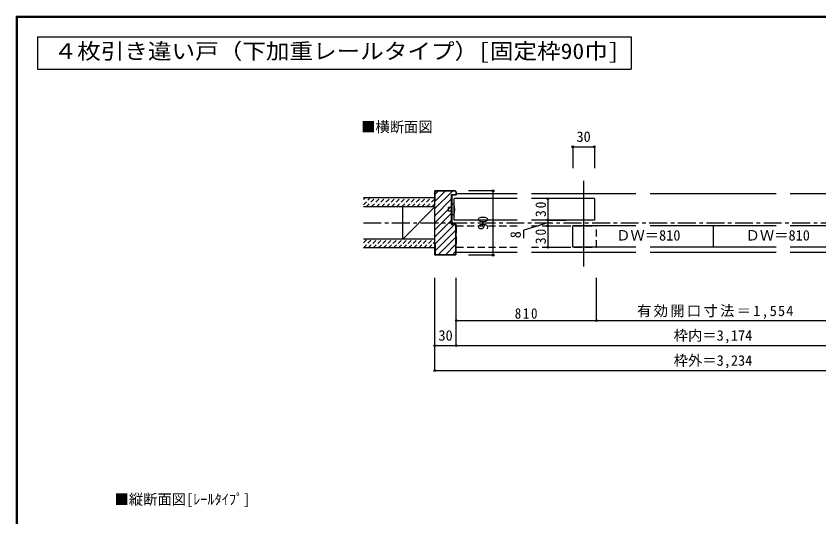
# Model space of a CAD drawing. Units: millimetres at full size, sheet at 1:5; details may follow other scales. Extents: x -973 to 977, y -718 to 696.
# Drawn here: x -973 to 150, y -5 to 696 of the extents above; entities that cross this region are included whole.
import ezdxf
from ezdxf.enums import TextEntityAlignment as Align

# ---------------------------------------------------------------- set-up
doc = ezdxf.new("R2010")
doc.units = ezdxf.units.MM
doc.header["$LTSCALE"] = 5
doc.header["$PDMODE"] = 32
doc.header["$PDSIZE"] = 2.5
for name, pattern in [('CHAIN1', [8, 5, -1, 1, -1]), ('DASHED1', [1.8, 1.2, -0.6]), ('DASHED2', [3, 2, -1])]:
    doc.linetypes.add(name, pattern=pattern)
for name, color, linetype in [('0-1_通り芯', 4, 'CHAIN1'), ('0-2_柱', 3, 'Continuous'), ('0-3_仕上げ', 2, 'Continuous'), ('0-4_枠', 3, 'Continuous'), ('0-6_扉', 6, 'Continuous'), ('0-7_金物', 7, 'Continuous'), ('0-A_文字', 7, 'Continuous'), ('0-B_寸法', 7, 'Continuous'), ('0-C_ハッチ', 4, 'DASHED1'), ('F-1_枠', 6, 'Continuous')]:
    doc.layers.add(name, color=color, linetype=linetype)
doc.styles.add('ＭＳ ゴシック', font='')
doc.styles.get('ＭＳ ゴシック').set_extended_font_data('MS Gothic')

msp = doc.modelspace()

# ---------------------------------------------------------------- linework, layer by layer
at = {"layer": '0-1_通り芯'}
msp.add_line((-487.506, 406.5), (490.812, 406.5), dxfattribs=at)
at = {"layer": '0-2_柱'}
for p, q in [((-432.506, 384), (-432.506, 429)), ((-387.506, 384), (-387.506, 429))]:
    msp.add_line(p, q, dxfattribs=at)
at = {"layer": '0-2_柱', "color": 7}
msp.add_line((-432.506, 384), (-387.506, 429), dxfattribs=at)
at = {"layer": '0-3_仕上げ'}
for p, q in [((-387.506, 441.5), (-487.506, 441.5)), ((-387.506, 429), (-487.506, 429)), ((-387.506, 384), (-487.506, 384)), ((-387.506, 371.5), (-487.506, 371.5))]:
    msp.add_line(p, q, dxfattribs=at)
at = {"layer": '0-4_枠'}
for p, q in [((-358.92, 451.5), (-387.506, 451.5)), ((-387.506, 361.5), (-387.506, 451.5)), ((-359.127, 451), (-387.006, 451)), ((-387.006, 436.5), (-387.006, 451)), ((-359.127, 451), (-358.006, 449.879)), ((-357.506, 450.086), (-358.92, 451.5)), ((-358.006, 449.879), (-358.006, 446.5)), ((-357.506, 450.086), (-357.506, 446)), ((-364.006, 446.5), (-358.006, 446.5)), ((-364.006, 404.5), (-364.006, 446.5)), ((-363.506, 446), (-357.506, 446)), ((-363.506, 405), (-363.506, 446)), ((-387.006, 436.5), (-387.506, 436.5)), ((-364.006, 404.5), (-358.006, 404.5)), ((-363.506, 405), (-357.506, 405)), ((-358.006, 363.414), (-358.006, 404.5)), ((-357.506, 362.914), (-357.506, 405)), ((-387.006, 376.5), (-387.506, 376.5)), ((-387.006, 376.5), (-387.006, 362)), ((-358.92, 361.5), (-387.506, 361.5)), ((-359.42, 362), (-387.006, 362)), ((-358.006, 363.414), (-359.42, 362)), ((-358.92, 361.5), (-357.506, 362.914))]:
    msp.add_line(p, q, dxfattribs=at)
at = {"layer": '0-4_枠', "color": 4}
for p, q in [((-357.506, 447.5), (-272.466, 447.5)), ((-252.466, 447.5), (-106.387, 447.5)), ((-86.387, 447.5), (89.693, 447.5)), ((109.693, 447.5), (255.772, 447.5)), ((-357.506, 365.5), (-272.466, 365.5)), ((-252.466, 365.5), (-106.387, 365.5)), ((-86.387, 365.5), (89.693, 365.5)), ((109.693, 365.5), (255.772, 365.5))]:
    msp.add_line(p, q, dxfattribs=at)
at = {"layer": '0-6_扉', "color": 3}
msp.add_line((-179.426, 465.5), (-179.426, 345.5), dxfattribs=at)
at = {"layer": '0-6_扉'}
for p, q in [((-360.506, 410.5), (-360.506, 440.5)), ((-272.466, 440.5), (-360.506, 440.5)), ((-164.426, 440.5), (-252.466, 440.5)), ((-272.466, 410.5), (-360.506, 410.5)), ((-194.426, 372.5), (-194.426, 402.5)), ((-106.387, 402.5), (-194.426, 402.5)), ((1.653, 402.5), (-86.387, 402.5)), ((1.653, 402.5), (1.653, 372.5)), ((89.693, 402.5), (1.653, 402.5)), ((197.732, 402.5), (109.693, 402.5)), ((-106.387, 372.5), (-194.426, 372.5)), ((1.653, 372.5), (-86.387, 372.5)), ((89.693, 372.5), (1.653, 372.5)), ((197.732, 372.5), (109.693, 372.5))]:
    msp.add_line(p, q, dxfattribs=at)
at = {"layer": '0-6_扉', "color": 2, "linetype": 'DASHED2'}
for p, q in [((-357.506, 402.5), (-357.506, 372.5)), ((-357.506, 402.5), (-272.466, 402.5)), ((-252.466, 402.5), (-161.426, 402.5)), ((-161.426, 372.5), (-161.426, 402.5)), ((-357.506, 372.5), (-272.466, 372.5)), ((-252.466, 372.5), (-161.426, 372.5))]:
    msp.add_line(p, q, dxfattribs=at)
at = {"layer": '0-6_扉'}
msp.add_lwpolyline([(-164.426, 440.5), (-164.426, 410.5), (-252.466, 410.5)], dxfattribs=at)
at = {"layer": '0-7_金物'}
for p, q in [((-363.506, 428), (-368.506, 428)), ((-368.506, 423), (-368.506, 428)), ((-360.506, 433), (-363.506, 433)), ((-363.506, 418), (-363.506, 433)), ((-363.506, 423), (-368.506, 423)), ((-360.506, 418), (-363.506, 418))]:
    msp.add_line(p, q, dxfattribs=at)
msp.add_arc((-390.957, 425.5), 31.361, 346.16371, 13.83632, dxfattribs=at)
at = {"layer": '0-A_文字', "color": 3}
for p, q in [((-943.333, 666.667), (-943.333, 621.667)), ((-943.333, 666.667), (-112.897, 666.667)), ((-112.897, 666.667), (-112.897, 621.667)), ((-943.333, 621.667), (-112.897, 621.667))]:
    msp.add_line(p, q, dxfattribs=at)
at = {"layer": '0-B_寸法', "color": 4}
for p, q in [((-194.426, 513), (-194.426, 483)), ((-194.426, 513), (-164.426, 513)), ((-164.426, 513), (-164.426, 483)), ((-306.084, 451.5), (-340.606, 451.5)), ((-306.084, 361.5), (-306.084, 451.5)), ((-204.426, 440.5), (-229.473, 440.5)), ((-229.473, 440.5), (-229.473, 410.5)), ((-229.473, 406.5), (-262.928, 396.311)), ((-204.426, 410.5), (-229.473, 410.5)), ((-229.473, 410.5), (-204.426, 410.5)), ((-229.473, 410.5), (-229.473, 372.5)), ((-262.928, 385.267), (-262.928, 396.311)), ((-229.473, 402.5), (-204.426, 402.5)), ((-229.473, 372.5), (-204.426, 372.5)), ((-306.084, 361.5), (-340.606, 361.5)), ((-387.506, 200), (-387.506, 330)), ((-357.506, 235), (-357.506, 330)), ((-161.426, 270), (-161.426, 330)), ((-357.506, 270), (-161.426, 270)), ((-161.426, 270), (164.732, 270)), ((-387.506, 235), (390.812, 235)), ((-387.506, 200), (390.812, 200))]:
    msp.add_line(p, q, dxfattribs=at)
at = {"layer": '0-B_寸法'}
for p in [(-194.426, 513), (-164.426, 513), (-306.084, 451.5), (-229.473, 440.5), (-229.473, 410.5), (-229.473, 410.5), (-229.473, 402.5), (-229.473, 372.5), (-306.084, 361.5), (-357.506, 270), (-161.426, 270), (-387.506, 235), (-357.506, 235), (-387.506, 200)]:
    msp.add_point(p, dxfattribs=at)
at = {"layer": '0-C_ハッチ', "linetype": 'Continuous'}
for p, q in [((-387.506, 426.518), (-363.024, 451)), ((-387.006, 436.918), (-372.923, 451)), ((-387.006, 446.817), (-382.823, 451)), ((-387.506, 416.619), (-364.006, 440.119)), ((-387.506, 406.719), (-364.006, 430.219)), ((-387.506, 396.82), (-364.006, 420.32)), ((-387.506, 386.92), (-364.006, 410.42)), ((-387.506, 377.021), (-360.026, 404.5)), ((-387.006, 367.621), (-358.006, 396.621)), ((-382.728, 362), (-358.006, 386.722)), ((-372.828, 362), (-358.006, 376.822)), ((-362.929, 362), (-358.006, 366.923))]:
    msp.add_line(p, q, dxfattribs=at)
at = {"layer": '0-C_ハッチ'}
for p, q in [((-487.506, 439.101), (-485.106, 441.5)), ((-487.506, 432.03), (-478.035, 441.5)), ((-483.464, 429), (-470.964, 441.5)), ((-476.393, 429), (-463.893, 441.5)), ((-469.322, 429), (-456.822, 441.5)), ((-462.251, 429), (-449.751, 441.5)), ((-455.18, 429), (-442.68, 441.5)), ((-448.109, 429), (-435.609, 441.5)), ((-441.038, 429), (-428.538, 441.5)), ((-433.967, 429), (-421.467, 441.5)), ((-426.896, 429), (-414.396, 441.5)), ((-419.825, 429), (-407.325, 441.5)), ((-412.754, 429), (-400.254, 441.5)), ((-405.683, 429), (-393.183, 441.5)), ((-398.612, 429), (-387.506, 440.106)), ((-391.54, 429), (-387.506, 433.035)), ((-487.506, 378.893), (-482.398, 384)), ((-487.506, 371.822), (-475.327, 384)), ((-480.756, 371.5), (-468.256, 384)), ((-473.685, 371.5), (-461.185, 384)), ((-466.614, 371.5), (-454.114, 384)), ((-459.543, 371.5), (-447.043, 384)), ((-452.472, 371.5), (-439.972, 384)), ((-445.401, 371.5), (-432.901, 384)), ((-438.33, 371.5), (-425.83, 384)), ((-431.259, 371.5), (-418.759, 384)), ((-424.188, 371.5), (-411.688, 384)), ((-417.117, 371.5), (-404.617, 384)), ((-410.046, 371.5), (-397.546, 384)), ((-402.974, 371.5), (-390.474, 384)), ((-395.903, 371.5), (-387.506, 379.898)), ((-388.832, 371.5), (-387.506, 372.827))]:
    msp.add_line(p, q, dxfattribs=at)
at = {"layer": 'F-1_枠'}
for p, q in [((-973.347, 695.833), (-973.347, -700.833)), ((-973.347, 695.833), (976.653, 695.833)), ((-973.347, 695), (976.653, 695)), ((-973.347, 694.167), (976.653, 694.167)), ((-972.514, 695.833), (-972.514, -700.833)), ((-971.68, 695.833), (-971.68, -700.833))]:
    msp.add_line(p, q, dxfattribs=at)

# ---------------------------------------------------------------- texts
at = {"layer": '0-A_文字', "color": 3, "style": 'ＭＳ ゴシック', "width": 1.1}
msp.add_text('４枚引き違い戸（下加重レールタイプ）[固定枠90巾]', height=21.99, dxfattribs=at).set_placement((-920.833, 629.167), align=Align.BOTTOM_LEFT)
at = {"layer": '0-A_文字', "style": 'ＭＳ ゴシック'}
for s, p in [('■横断面図', (-490.69, 529.133)), ('■縦断面図[ﾚｰﾙﾀｲﾌﾟ]', (-835.542, 8.319))]:
    msp.add_text(s, height=14.66, dxfattribs=at).set_placement(p, align=Align.BOTTOM_LEFT)
at = {"layer": '0-B_寸法', "style": 'ＭＳ ゴシック'}
for s, p in [('30', (-189.426, 515.5)), ('ＤＷ＝810', (-133.887, 377.5)), ('ＤＷ＝810', (47.193, 377.5)), ('枠内＝3,174', (-53.347, 237.5)), ('30', (-382.506, 237.5)), ('枠外＝3,234', (-53.347, 202.5))]:
    msp.add_text(s, height=14.66, dxfattribs=at).set_placement(p, align=Align.BOTTOM_LEFT)
for s, p in [('90', (-308.584, 396.5)), ('8', (-262.928, 385.099))]:
    msp.add_text(s, height=14.66, rotation=90, dxfattribs=at).set_placement(p, align=Align.BOTTOM_LEFT)
at = {"layer": '0-B_寸法', "char_height": 14.66, "attachment_point": 7, "rotation": 90, "style": 'ＭＳ ゴシック'}
for insert in [(-231.973, 414.875), (-231.973, 376.875)]:
    msp.add_mtext('\\T1.27;\\W0.95;30', dxfattribs=dict(at, insert=insert))
at = {"layer": '0-B_寸法', "char_height": 14.66, "attachment_point": 7, "style": 'ＭＳ ゴシック'}
for s, insert in [('\\T1.16;有効開口寸法＝1,554', (-104.597, 272.5)), ('\\T1.27;\\W0.9;810', (-275.716, 272.5))]:
    msp.add_mtext(s, dxfattribs=dict(at, insert=insert))

doc.saveas('drawing.dxf')
